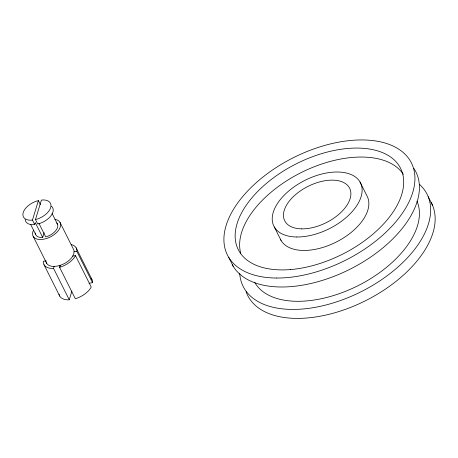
<?xml version="1.0" encoding="UTF-8"?>
<svg xmlns="http://www.w3.org/2000/svg" width="458" height="458" viewBox="0 0 458 458"><rect width="100%" height="100%" fill="white"/><g stroke="black" fill="none" stroke-linecap="round" stroke-linejoin="round"><path stroke-width="0.69" d="M89.087 283.279L92.522 282.666L76.795 251.27L76.904 250.406A18.154 10.15 -26.6 0 0 71.425 244.578M92.522 282.666L92.631 281.802A18.154 10.15 -26.6 0 0 91.05 278.166M32.461 220.063L38.386 200.633L36.285 201.188A15.125 8.462 -26.6 0 0 23.209 212.512A15.125 8.462 -26.6 0 0 30.474 220.235L32.461 220.063L34.705 224.552L32.724 224.718A15.125 8.462 -26.6 0 1 25.144 219.468M35.478 219.531L41.403 200.1L43.384 199.928A15.125 8.462 -26.6 0 1 50.655 207.651A15.125 8.462 -26.6 0 1 37.579 218.976L35.478 219.531L37.728 224.014L39.823 223.464A15.125 8.462 -26.6 0 0 51.473 206.237M34.705 224.552L35.289 222.64L42.703 237.444L40.167 237.399A12.103 6.767 -26.6 0 1 35.352 232.973M42.703 237.444L44.151 232.693M59.042 294.242A18.154 10.15 -26.6 0 0 68.047 299.864L69.255 299.761L53.529 268.365L54.13 266.39M72.73 256.091L75.473 255.61L91.199 287.006L90.764 287.927A18.154 10.15 -26.6 0 1 76.566 298.353L75.289 298.69L59.569 267.295L60.17 265.319M69.255 299.761L71.906 291.053M75.473 255.61L75.038 256.532A18.154 10.15 -26.6 0 1 60.845 266.957L59.569 267.295M74.053 251.757L76.795 251.27M46.081 260.814L43.338 261.295L43.229 262.159A18.154 10.15 -26.6 0 0 52.321 268.462L53.529 268.365M428.184 196.677L432.678 205.648M360.011 181.992L366.749 195.451A48.411 27.068 -26.6 0 1 336.418 241.967A48.411 27.068 -26.6 0 1 280.428 239.213M274.336 227.008L281.075 240.461M228.782 257.459L233.271 266.43M76.131 247.841L91.852 279.243M59.975 222.336L73.452 249.249A15.125 8.462 -26.6 0 1 74.099 251.385L73.79 253.852L72.541 256.486A15.125 8.462 -26.6 0 1 60.714 265.176L57.061 266.144L53.615 266.436A15.125 8.462 -26.6 0 1 46.109 261.753M52.092 213.457L57.651 224.557M38.386 200.633L40.35 204.56M38.924 223.338L45.72 236.906L48.571 235.91A12.103 6.767 -26.6 0 0 56.763 223.029M59.534 265.268L60.164 266.522M30.589 224.317L35.529 234.181M33.205 236.402L46.682 263.316M44.002 264.724L59.729 296.12M431.236 202.562A102.867 57.525 -26.6 0 1 362.902 302.017A102.867 57.525 -26.6 0 1 246.112 291.792M419.419 184.334A102.867 57.525 -26.6 0 1 360.051 292.244A102.867 57.525 -26.6 0 1 239.694 273.174M416.957 201.142A90.764 50.758 -26.6 0 1 357.646 285.878A90.764 50.758 -26.6 0 1 254.579 282.145M240.725 253.274A90.764 50.758 -26.6 0 1 303.036 171.664A90.764 50.758 -26.6 0 1 403.384 174.389M413.814 168.338A102.867 57.525 -26.6 0 1 353.513 267.409A102.867 57.525 -26.6 0 1 232.263 264.661M54.92 219.376A15.125 8.462 -26.6 0 1 60.032 227.723A15.125 8.462 -26.6 0 1 47.237 238.263L43.584 239.231L40.138 239.523A15.125 8.462 -26.6 0 1 33.508 230.225M276.638 278.029A102.867 57.525 -26.6 0 0 414.771 174.887A102.867 57.525 -26.6 0 0 266.848 174.04A102.867 57.525 -26.6 0 0 276.638 278.029M290.555 269.556A90.764 50.758 -26.6 0 0 402.427 173.032A90.764 50.758 -26.6 0 0 265.279 184.374A90.764 50.758 -26.6 0 0 290.555 269.556M301.685 228.863A36.308 20.301 -26.6 0 0 350.851 192.744A36.308 20.301 -26.6 0 0 298.988 191.891A36.308 20.301 -26.6 0 0 301.685 228.863M296.521 236.986A48.411 27.068 -26.6 0 0 362.078 188.828A48.411 27.068 -26.6 0 0 292.925 187.688A48.411 27.068 -26.6 0 0 296.521 236.986"/></g></svg>
